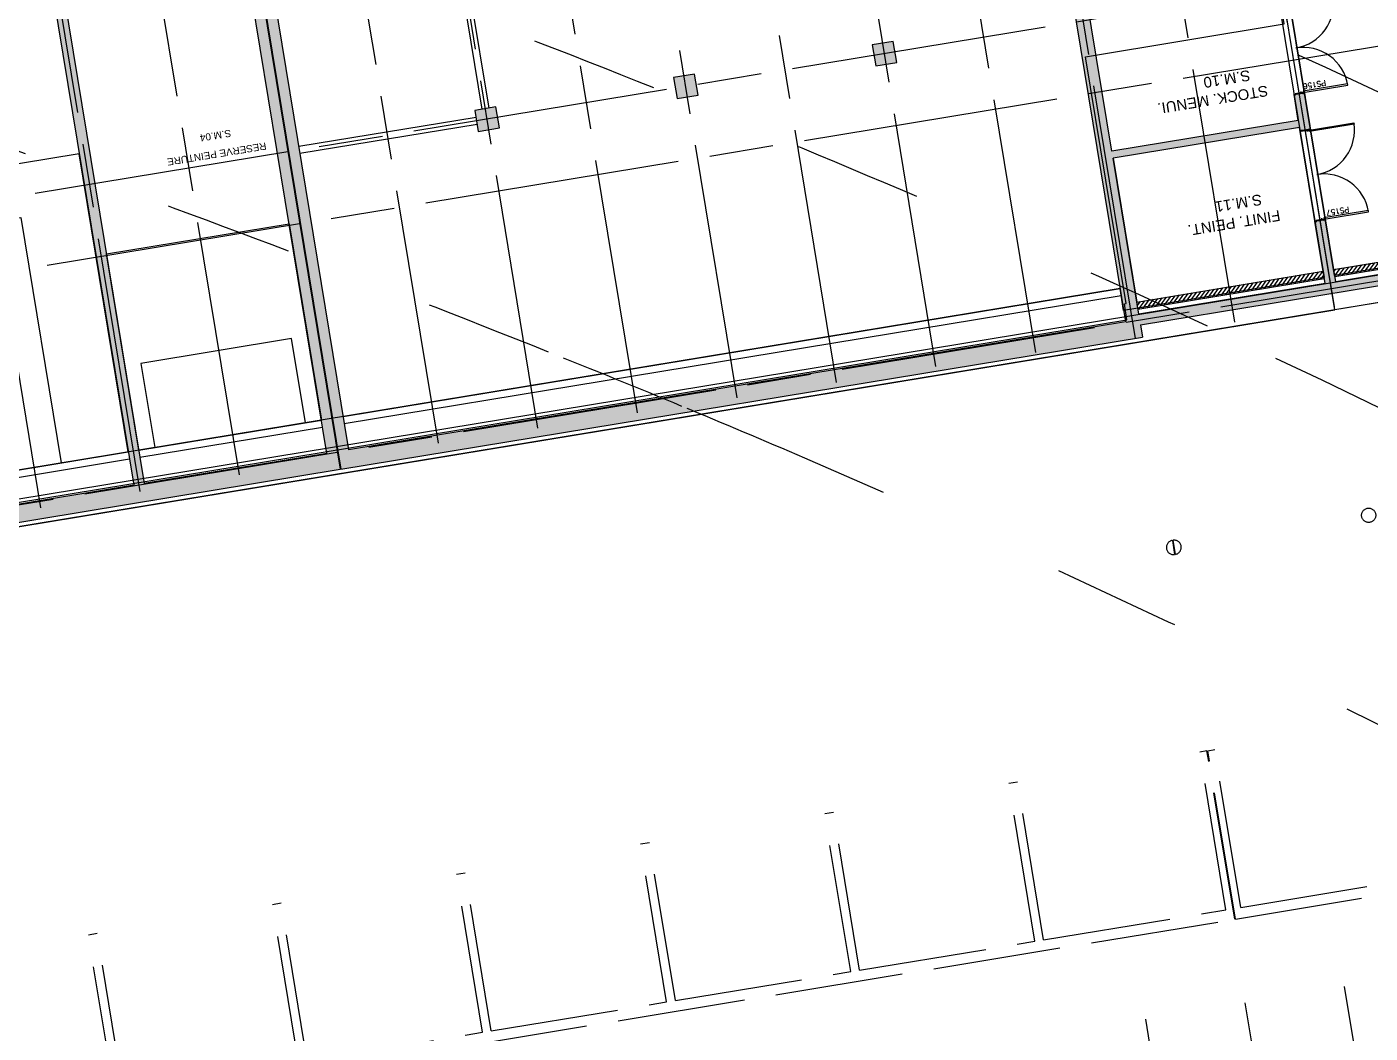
# Model space of a CAD drawing. Header units: millimetres. Extents: x 33140 to 33459, y 51582 to 51854.
# Drawn here: x 33320.9 to 33358.7, y 51634.11 to 51662.41 of the extents above; entities that cross this region are included whole.
import ezdxf

# ---------------------------------------------------------------- set-up
doc = ezdxf.new("R2010")
doc.units = ezdxf.units.MM
doc.header["$LTSCALE"] = 0.3
doc.header["$MEASUREMENT"] = 0
for name, pattern in [('ACAD_ISO02W100', [15, 12, -3]), ('ACAD_ISO03W100', [30, 12, -18]), ('ACAD_ISO08W100', [36, 24, -3, 6, -3])]:
    doc.linetypes.add(name, pattern=pattern)
doc.layers.get('0').update_dxf_attribs({"linetype": 'CONTINUOUS'})
doc.layers.get('DEFPOINTS').update_dxf_attribs({"linetype": 'CONTINUOUS'})
for name, color, linetype in [('00-TRAMES-BAT', 7, 'ACAD_ISO08W100'), ('02-MURS-MACONNERIE', 241, 'CONTINUOUS'), ('02-MURS-PORTEUR', 1, 'CONTINUOUS'), ('02-MURS-POTEAU', 6, 'CONTINUOUS'), ('05-MEN-INT', 4, 'CONTINUOUS'), ('05-MEN-INT-NUM', 62, 'CONTINUOUS'), ('10-ANN-NOMPIECE', 3, 'CONTINUOUS'), ('10-ANN-NOMPIECE-CODE', 171, 'CONTINUOUS'), ('14-HACH-MACONNERIE', 4, 'CONTINUOUS'), ('14-HACH-MURS', 253, 'CONTINUOUS'), ('14-HACH-POTEAU', 251, 'CONTINUOUS'), ('TRACE-VAL', 7, 'ACAD_ISO03W100')]:
    doc.layers.add(name, color=color, linetype=linetype)
doc.layers.add('POLY-SURFACE', color=1, linetype='CONTINUOUS', plot=False)
doc.styles.add('ANN', font='romans.shx')
doc.styles.add('NDP', font='ARIAL.TTF', dxfattribs={"height": 0.2})

# ---------------------------------------------------------------- blocks, each defined once
blk = doc.blocks.new('M20L125D')
for points in [[(-255.5, 1.5), (-255.5, 128.5), (-251.5, 128.5), (-251.5, 1.5)], [(-1.5, 1.5), (-1.5, 128.5), (-5.5, 128.5), (-5.5, 1.5)], [(-257, 0), (-258.5, 0), (-258.5, 1.5), (-255.5, 1.5), (-255.5, -3.5), (-253.5, -3.5), (-253.5, -6), (-255.5, -6), (-255.5, -21.5), (-258.5, -21.5), (-258.5, -20), (-257, -20)], [(0, 0), (1.5, 0), (1.5, 1.5), (-1.5, 1.5), (-1.5, -3.5), (-3.5, -3.5), (-3.5, -6), (-1.5, -6), (-1.5, -21.5), (1.5, -21.5), (1.5, -20), (0, -20)]]:
    blk.add_lwpolyline(points, close=True)
for centre, start, end in [((-255.5, 1.5), 0, 90), ((-1.5, 1.5), 90, 180)]:
    blk.add_arc(centre, 127, start, end)

msp = doc.modelspace()

# ---------------------------------------------------------------- hatches: boundary and pattern name
at = {"layer": '14-HACH-MACONNERIE'}
h = msp.add_hatch(dxfattribs=at)
h.set_pattern_fill('ANSI31', color=256, scale=0.7, style=0)
h.set_pattern_definition([(234.35057367, (57785.36794, 108093.83487), (0.07110235028, -0.05099711546), [])])
h.paths.add_polyline_path([(33370.217, 51657.651), (33357.671, 51655.585), (33357.703, 51655.388), (33363.023, 51656.264), (33363.019, 51656.292), (33363.265, 51656.332), (33363.27, 51656.305), (33370.25, 51657.454)])
h.paths.add_polyline_path([(33357.375, 51655.537), (33352.129, 51654.673), (33352.161, 51654.475), (33357.407, 51655.339)])
at = {"layer": '14-HACH-MURS'}
msp.add_hatch(color=256, dxfattribs=at).paths.add_polyline_path([(33360.724, 51671.766), (33360.477, 51671.726), (33360.327, 51672.637), (33358.962, 51672.412), (33358.913, 51672.708), (33361.409, 51673.118), (33361.325, 51673.627), (33361.523, 51673.659), (33361.606, 51673.151), (33379.918, 51676.166), (33382.736, 51659.054), (33352.234, 51654.031), (33351.815, 51654.114), (33349.071, 51670.783), (33348.939, 51670.761), (33348.89, 51671.057), (33356.378, 51672.29), (33356.426, 51671.994), (33355.007, 51671.761), (33355.486, 51668.853), (33355.19, 51668.804), (33354.711, 51671.712), (33349.465, 51670.848), (33350.65, 51663.652), (33355.896, 51664.516), (33355.417, 51667.423), (33355.714, 51667.472), (33356.434, 51663.094), (33356.138, 51663.045), (33355.929, 51664.318), (33350.683, 51663.455), (33351.43, 51658.916), (33356.676, 51659.78), (33356.556, 51660.51), (33356.852, 51660.558), (33357.021, 51659.532), (33356.725, 51659.484), (33356.709, 51659.582), (33351.463, 51658.718), (33352.186, 51654.327), (33357.432, 51655.191), (33357.142, 51656.948), (33357.438, 51656.996), (33357.728, 51655.24), (33363.048, 51656.116), (33363.019, 51656.292), (33363.265, 51656.332), (33363.294, 51656.157), (33370.274, 51657.306), (33369.99, 51659.033), (33369.891, 51659.017), (33369.859, 51659.214), (33369.958, 51659.23), (33369.936, 51659.358), (33370.134, 51659.391), (33370.472, 51657.339), (33382.391, 51659.301), (33379.671, 51675.822), (33360.574, 51672.677)])
h = msp.add_hatch(color=256, dxfattribs=at)
h.paths.add_polyline_path([(33326.86, 51665.484), (33327.156, 51665.533), (33329.718, 51649.969), (33296.871, 51644.56), (33296.526, 51644.808), (33296.033, 51644.727), (33295.992, 51644.971), (33290.746, 51644.107), (33290.787, 51643.863), (33290.293, 51643.781), (33290.221, 51644.223), (33295.96, 51645.168), (33295.952, 51645.218), (33296.149, 51645.25), (33296.198, 51644.956), (33301.542, 51645.836), (33298.749, 51662.801), (33301.594, 51663.269), (33301.422, 51664.314), (33301.619, 51664.347), (33301.791, 51663.302), (33307.412, 51664.227), (33307.461, 51663.931), (33299.094, 51662.554), (33301.838, 51645.885), (33323.908, 51649.519), (33321.163, 51666.188), (33316.114, 51665.356), (33316.488, 51663.087), (33310.403, 51662.085), (33310.03, 51664.354), (33309.997, 51664.349), (33309.948, 51664.645), (33310.277, 51664.699), (33310.326, 51664.403), (33310.227, 51664.387), (33310.568, 51662.315), (33315.962, 51663.203), (33315.621, 51665.275), (33311.332, 51664.569), (33311.283, 51664.865), (33324.706, 51667.075), (33324.755, 51666.779), (33321.459, 51666.236), (33324.204, 51649.568), (33329.341, 51650.414)])
h.paths.add_polyline_path([(33327.472, 51665.585), (33327.176, 51665.536), (33329.738, 51649.972), (33352.291, 51653.686), (33352.234, 51654.031), (33351.815, 51654.114), (33329.953, 51650.515)])
h.paths.add_polyline_path([(33332.593, 51668.07), (33327.208, 51667.183), (33327.225, 51667.084), (33326.613, 51666.984), (33326.597, 51667.082), (33326.136, 51667.007), (33326.087, 51667.303), (33332.643, 51668.382), (33332.691, 51668.086)])
at = {"layer": '14-HACH-POTEAU'}
h = msp.add_hatch(color=256, dxfattribs=at)
h.paths.add_polyline_path([(33345.28, 51662.004), (33344.688, 51661.906), (33344.785, 51661.314), (33345.377, 51661.412)])
h.paths.add_polyline_path([(33339.689, 51661.083), (33339.097, 51660.986), (33339.194, 51660.394), (33339.786, 51660.491)])
h.paths.add_polyline_path([(33334.098, 51660.163), (33333.505, 51660.065), (33333.603, 51659.473), (33334.195, 51659.571)])

# ---------------------------------------------------------------- linework, layer by layer
at = {"layer": '00-TRAMES-BAT'}
for p, q in [((33357.692, 51654.535), (33348.953, 51707.603)), ((33354.89, 51654.108), (33346.158, 51707.143)), ((33352.095, 51653.648), (33343.362, 51706.682)), ((33349.288, 51653.255), (33340.566, 51706.222)), ((33346.481, 51652.862), (33337.771, 51705.762)), ((33343.685, 51652.405), (33334.975, 51705.301)), ((33340.884, 51651.979), (33332.18, 51704.841)), ((33338.083, 51651.552), (33329.384, 51704.381)), ((33335.282, 51651.125), (33326.588, 51703.92)), ((33332.48, 51650.698), (33323.792, 51703.46)), ((33320.996, 51703), (33329.68, 51650.267)), ((33326.884, 51649.807), (33318.201, 51702.539)), ((33321.293, 51648.886), (33312.609, 51701.619)), ((33324.088, 51649.346), (33319.719, 51675.882)), ((33381.521, 51667.668), (33286.323, 51651.992)), ((33381.855, 51665.643), (33286.657, 51649.968)), ((33382.914, 51659.21), (33261.469, 51639.213))]:
    msp.add_line(p, q, dxfattribs=at)
at = {"layer": '00-TRAMES-BAT', "color": 3, "linetype": 'Continuous'}
for p, q in [((33357.967, 51635.421), (33358.421, 51632.669)), ((33355.172, 51634.961), (33355.625, 51632.208)), ((33352.376, 51634.501), (33352.829, 51631.748))]:
    msp.add_line(p, q, dxfattribs=at)
at = {"layer": '02-MURS-MACONNERIE'}
for p, q in [((33332.395, 51668.037), (33333.703, 51660.098)), ((33332.593, 51668.07), (33333.9, 51660.13)), ((33333.538, 51659.868), (33328.548, 51659.046)), ((33333.57, 51659.67), (33328.581, 51658.849)), ((33357.671, 51655.585), (33363.114, 51656.482)), ((33357.703, 51655.388), (33363.023, 51656.264)), ((33352.129, 51654.673), (33357.375, 51655.537)), ((33352.161, 51654.475), (33357.407, 51655.339)), ((33329.799, 51651.452), (33351.661, 51655.052)), ((33329.831, 51651.255), (33351.693, 51654.855)), ((33324.049, 51650.505), (33329.187, 51651.351)), ((33324.082, 51650.308), (33329.219, 51651.154)), ((33301.716, 51646.625), (33323.786, 51650.259)), ((33310.022, 51648.195), (33323.753, 51650.457))]:
    msp.add_line(p, q, dxfattribs=at)
at = {"layer": '02-MURS-PORTEUR'}
for p, q in [((33321.163, 51666.188), (33323.908, 51649.519)), ((33321.459, 51666.236), (33324.204, 51649.568)), ((33349.81, 51666.293), (33351.815, 51654.114)), ((33329.341, 51650.414), (33326.86, 51665.484)), ((33327.156, 51665.533), (33329.718, 51649.969)), ((33327.176, 51665.536), (33329.738, 51649.972)), ((33327.472, 51665.585), (33329.953, 51650.515)), ((33351.43, 51658.916), (33350.683, 51663.455)), ((33356.556, 51660.51), (33356.852, 51660.558)), ((33356.676, 51659.78), (33356.556, 51660.51)), ((33357.021, 51659.532), (33356.852, 51660.558)), ((33356.676, 51659.78), (33351.43, 51658.916)), ((33356.709, 51659.582), (33351.463, 51658.718)), ((33356.725, 51659.484), (33356.709, 51659.582)), ((33357.021, 51659.532), (33356.725, 51659.484)), ((33352.234, 51654.031), (33382.736, 51659.054)), ((33352.186, 51654.327), (33351.463, 51658.718)), ((33357.142, 51656.948), (33357.438, 51656.996)), ((33357.728, 51655.24), (33357.438, 51656.996)), ((33357.432, 51655.191), (33357.142, 51656.948)), ((33363.048, 51656.116), (33357.728, 51655.24)), ((33357.432, 51655.191), (33352.186, 51654.327)), ((33351.815, 51654.114), (33329.953, 51650.515)), ((33352.234, 51654.031), (33352.291, 51653.686)), ((33329.738, 51649.972), (33352.291, 51653.686)), ((33329.341, 51650.414), (33324.204, 51649.568)), ((33296.871, 51644.56), (33329.718, 51649.969)), ((33323.908, 51649.519), (33301.838, 51645.885))]:
    msp.add_line(p, q, dxfattribs=at)
at = {"layer": '02-MURS-PORTEUR', "color": 8, "linetype": 'ACAD_ISO02W100'}
for p, q in [((33354.106, 51642.046), (33353.909, 51642.014)), ((33354.64, 51637.574), (33353.909, 51642.014)), ((33354.886, 51637.31), (33354.106, 51642.046)), ((33354.126, 51642.05), (33354.324, 51642.082)), ((33354.906, 51637.313), (33354.126, 51642.05)), ((33355.055, 51637.642), (33354.324, 51642.082)), ((33348.778, 51641.169), (33348.532, 51641.128)), ((33349.263, 51636.688), (33348.532, 51641.128)), ((33349.509, 51636.729), (33348.778, 51641.169)), ((33354.906, 51637.313), (33377.449, 51641.025)), ((33343.598, 51640.316), (33343.351, 51640.275)), ((33344.082, 51635.835), (33343.351, 51640.275)), ((33344.329, 51635.876), (33343.598, 51640.316)), ((33338.418, 51639.463), (33338.171, 51639.422)), ((33338.902, 51634.982), (33338.171, 51639.422)), ((33339.149, 51635.023), (33338.418, 51639.463)), ((33333.237, 51638.61), (33332.991, 51638.569)), ((33333.722, 51634.129), (33332.991, 51638.569)), ((33333.969, 51634.17), (33333.237, 51638.61)), ((33355.055, 51637.642), (33359.988, 51638.454)), ((33328.057, 51637.757), (33327.811, 51637.716)), ((33328.542, 51633.276), (33327.811, 51637.716)), ((33328.788, 51633.317), (33328.057, 51637.757)), ((33293.135, 51627.142), (33354.886, 51637.31)), ((33349.509, 51636.729), (33354.64, 51637.574)), ((33322.877, 51636.904), (33322.63, 51636.863)), ((33323.361, 51632.423), (33322.63, 51636.863)), ((33323.608, 51632.464), (33322.877, 51636.904)), ((33344.329, 51635.876), (33349.263, 51636.688)), ((33339.149, 51635.023), (33344.082, 51635.835)), ((33333.969, 51634.17), (33338.902, 51634.982)), ((33328.788, 51633.317), (33333.722, 51634.129))]:
    msp.add_line(p, q, dxfattribs=at)
at = {"layer": '02-MURS-POTEAU', "color": 8, "linetype": 'ACAD_ISO02W100'}
msp.add_line((33353.132, 51647.966), (33353.197, 51647.571), dxfattribs=at)
at = {"layer": '02-MURS-POTEAU'}
for points in [[(33345.28, 51662.004), (33344.688, 51661.906), (33344.785, 51661.314), (33345.377, 51661.412)], [(33339.689, 51661.083), (33339.097, 51660.986), (33339.194, 51660.394), (33339.786, 51660.491)], [(33334.098, 51660.163), (33333.505, 51660.065), (33333.603, 51659.473), (33334.195, 51659.571)]]:
    msp.add_lwpolyline(points, close=True, dxfattribs=at)
at = {"layer": '02-MURS-POTEAU', "color": 8, "linetype": 'ACAD_ISO02W100'}
msp.add_lwpolyline([(33353.217, 51647.574), (33353.152, 51647.969)], dxfattribs=at)
msp.add_circle((33358.657, 51648.673), 0.2, dxfattribs=at)
for centre, start, end in [((33353.164, 51647.768), 99.3506, 279.1477), ((33353.184, 51647.772), 279.5534, 99.3506)]:
    msp.add_arc(centre, 0.2, start, end, dxfattribs=at)
at = {"layer": 'DEFPOINTS'}
for points in [[(33322.373, 51658.84), (33308.641, 51656.579), (33308.884, 51655.102), (33320.725, 51657.052), (33321.862, 51650.145), (33323.753, 51650.457)], [(33329.187, 51651.351), (33328.74, 51651.278), (33328.35, 51653.646), (33324.107, 51652.947), (33324.497, 51650.579), (33324.049, 51650.505), (33323.14, 51656.031), (33328.277, 51656.877)]]:
    msp.add_lwpolyline(points, close=True, dxfattribs=at)
at = {"layer": 'POLY-SURFACE'}
for points in [[(33382.98, 51658.616), (33297.187, 51644.489), (33297.858, 51640.416), (33259.031, 51634.022), (33254.816, 51659.621), (33275.191, 51662.976), (33272.927, 51676.72), (33270.362, 51676.298), (33268.235, 51689.214), (33271.195, 51689.702), (33270.378, 51694.665), (33374.229, 51711.765)], [(33382.51, 51659.321), (33373.94, 51711.363), (33270.978, 51694.409), (33275.283, 51668.26), (33288.096, 51670.37), (33288.142, 51670.093), (33289.223, 51669.259), (33290.492, 51668.559), (33292.134, 51667.993), (33292.654, 51664.838), (33295.712, 51665.341), (33298.969, 51645.565)], [(33360.327, 51672.637), (33355.007, 51671.761), (33357.671, 51655.585), (33362.991, 51656.461)], [(33356.28, 51662.494), (33354.761, 51671.72), (33299.044, 51662.545), (33301.83, 51645.934), (33351.856, 51654.172), (33351.783, 51654.62), (33351.832, 51654.628), (33350.688, 51661.573)], [(33357.705, 51654.454), (33356.06, 51664.441), (33350.469, 51663.521), (33349.244, 51670.963), (33326.878, 51667.281), (33327.448, 51663.817), (33321.857, 51662.897), (33321.857, 51662.897), (33321.287, 51666.36), (33315.597, 51665.423), (33315.962, 51663.203), (33310.568, 51662.315), (33310.203, 51664.535), (33298.921, 51662.677), (33301.791, 51645.247)], [(33356.709, 51659.582), (33351.463, 51658.718), (33352.129, 51654.673), (33357.375, 51655.537)]]:
    msp.add_lwpolyline(points, close=True, dxfattribs=at)
for points in [[(33363.019, 51656.292), (33357.699, 51655.416), (33355.007, 51671.761), (33354.959, 51672.057), (33326.087, 51667.303), (33326.136, 51667.007), (33326.597, 51667.082), (33327.126, 51663.866), (33324.735, 51663.472), (33324.205, 51666.689), (33324.755, 51666.779), (33324.706, 51667.075), (33309.948, 51664.645)], [(33370.498, 51656.56), (33357.705, 51654.454), (33356.06, 51664.441), (33350.469, 51663.521), (33349.244, 51670.963), (33326.878, 51667.281), (33327.448, 51663.817), (33321.857, 51662.897), (33321.287, 51666.36), (33315.597, 51665.423)], [(33315.818, 51665.308), (33321.163, 51666.188), (33321.725, 51662.774), (33327.159, 51663.668), (33327.77, 51663.769), (33327.208, 51667.183), (33349.071, 51670.783), (33350.288, 51663.39), (33355.929, 51664.318), (33357.403, 51655.367), (33352.157, 51654.503), (33351.762, 51654.438), (33351.661, 51655.052), (33301.684, 51646.823)]]:
    msp.add_lwpolyline(points, dxfattribs=at)
at = {"layer": 'TRACE-VAL'}
for points in [[(33145.643, 51737.37), (33208.058, 51715.46), (33268.282, 51694.32), (33311.155, 51679.269, -0.000667), (33318.72, 51676.606, -0.002), (33326.312, 51673.888, -0.003333), (33333.914, 51671.074, -0.004667), (33341.511, 51668.124, -0.006001), (33349.083, 51664.995, -0.016996), (33368.038, 51656.112, -0.085456), (33451.701, 51593.465)], [(33142.993, 51729.822), (33205.408, 51707.912), (33259.872, 51688.793), (33308.507, 51671.72, -0.000667), (33316.053, 51669.064, -0.002), (33323.585, 51666.367, -0.003333), (33331.088, 51663.59, -0.004667), (33338.545, 51660.694, -0.006), (33345.938, 51657.639, -0.007468), (33354.123, 51653.992, -0.095059), (33445.889, 51587.968)], [(33140.344, 51722.274), (33202.759, 51700.364), (33261.228, 51679.839), (33305.859, 51664.171, -0.000667), (33313.387, 51661.521, -0.002), (33320.858, 51658.846, -0.003333), (33328.261, 51656.107, -0.004667), (33335.579, 51653.264, -0.003115), (33339.334, 51651.738, -0.002884), (33342.793, 51650.283, -0.102598), (33440.077, 51582.47)]]:
    msp.add_lwpolyline(points, format="xyb", dxfattribs=at)

# ---------------------------------------------------------------- block references
at = {"layer": '05-MEN-INT', "extrusion": (0, 0, -1), "yscale": 0.009999999998770808, "zscale": -0.009999999999999995}
for p, xscale, rotation in [((-33356.803, 51660.55), -0.009999999998770808, 80.64942633056745), ((-33357.389, 51656.988), -0.01000000000478052, 80.6531863145601)]:
    msp.add_blockref('M20L125D', p, dxfattribs=dict(at, xscale=xscale, rotation=rotation))

# ---------------------------------------------------------------- texts
at = {"layer": '05-MEN-INT-NUM', "style": 'ANN'}
for s, p in [('PS156', (33357.44, 51660.916)), ('PS157', (33358.093, 51657.355))]:
    msp.add_text(s, height=0.15, rotation=189.3506, dxfattribs=at).set_placement(p)
at = {"layer": '10-ANN-NOMPIECE', "style": 'NDP'}
for s, height, p in [('STOCK. MENUI.', 0.3, (33355.797, 51660.769)), ('RESERVE PEINTURE', 0.2, (33327.621, 51659.164)), ('FINIT. PEINT.', 0.3, (33356.142, 51657.259))]:
    msp.add_text(s, height=height, rotation=189.3506, dxfattribs=at).set_placement(p)
at = {"layer": '10-ANN-NOMPIECE-CODE', "style": 'NDP'}
for s, height, p in [('S.M.10', 0.3, (33355.298, 51661.203)), ('S.M.04', 0.2, (33326.629, 51659.525)), ('S.M.11', 0.3, (33355.625, 51657.708))]:
    msp.add_text(s, height=height, rotation=189.3506, dxfattribs=at).set_placement(p)

doc.saveas('drawing.dxf')
